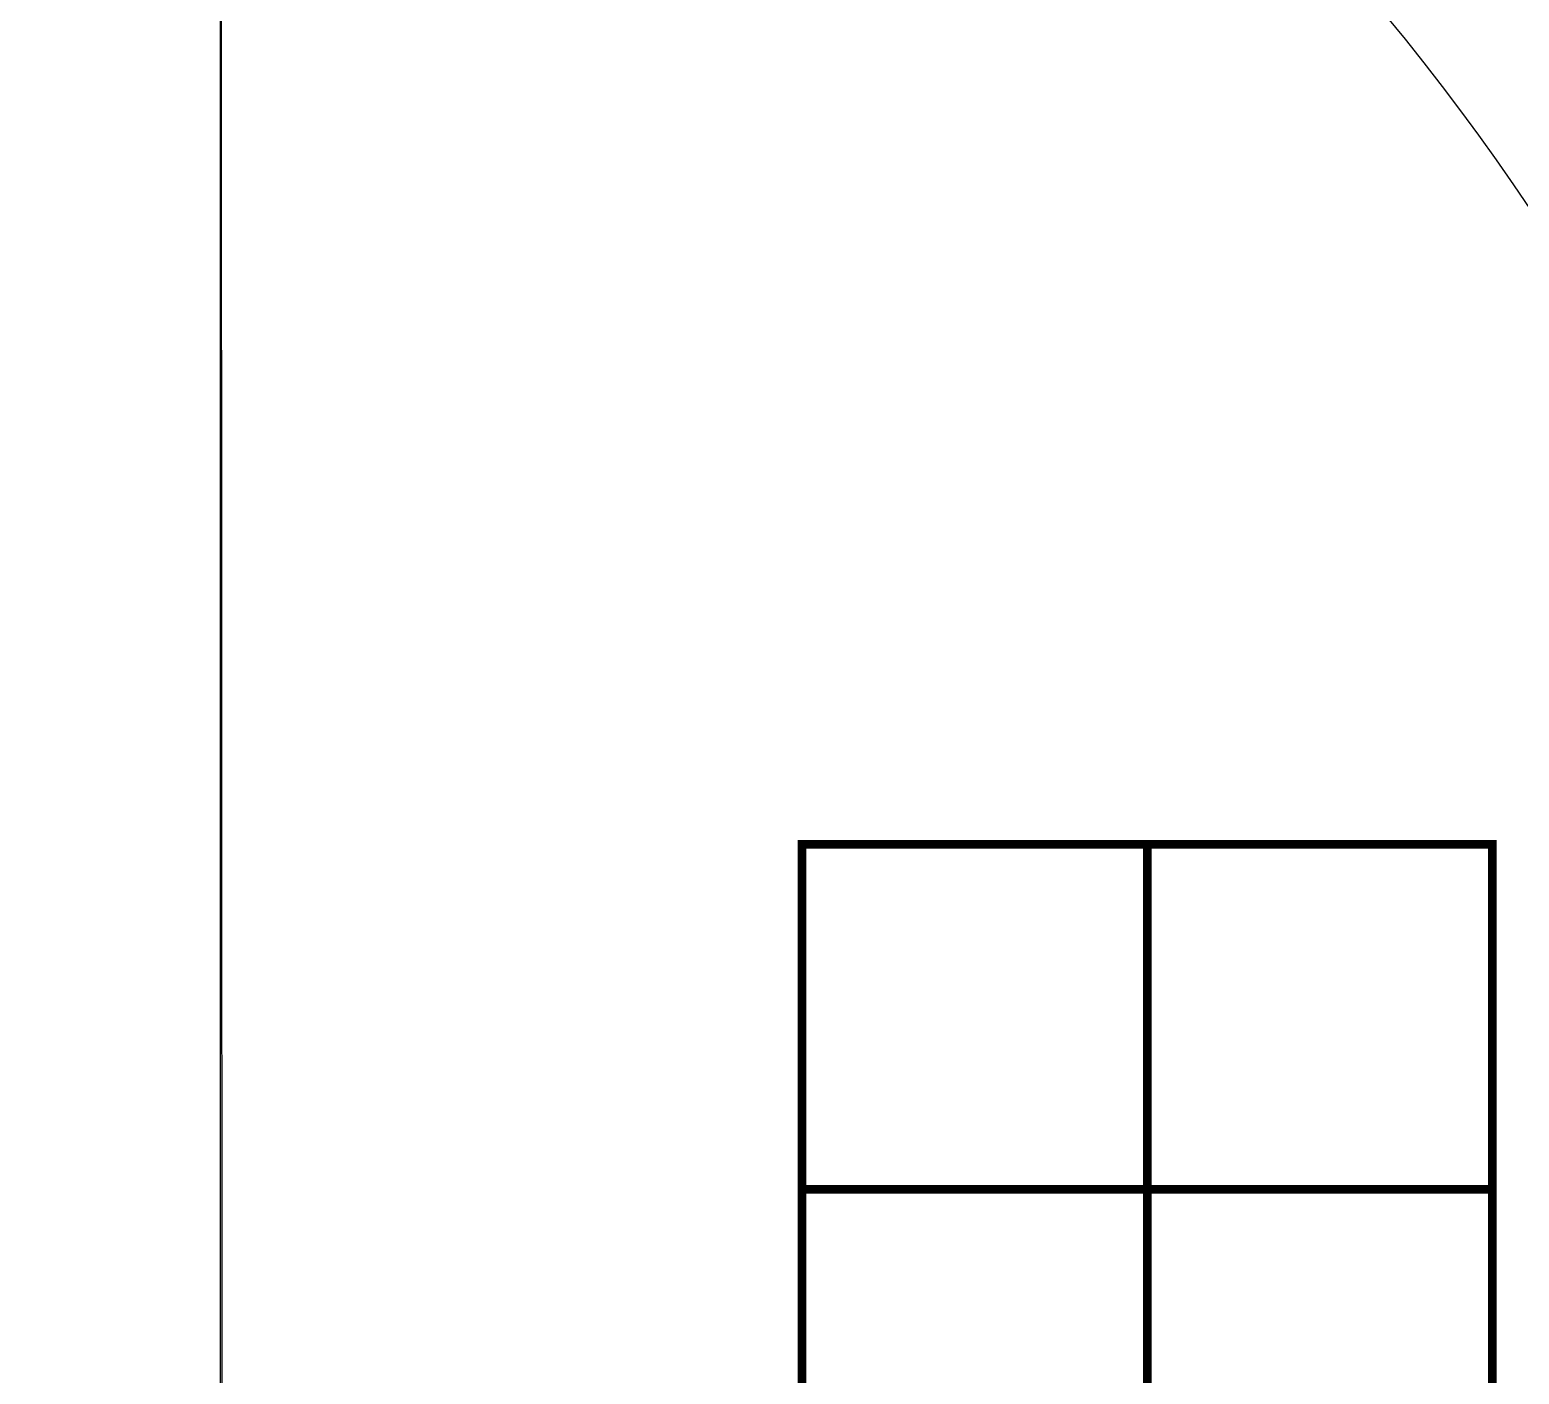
# Model space of a CAD drawing. Header units: millimetres. Extents: x 246416442 to 246896683, y 7418963194 to 7419503218.
# Drawn here: x 246825523 to 246834153, y 7419430275 to 7419438067 of the extents above; entities that cross this region are included whole.
import ezdxf

# ---------------------------------------------------------------- set-up
doc = ezdxf.new("R2010")
doc.units = ezdxf.units.MM
doc.layers.add('L-Hatch Boundary', color=1, linetype='Continuous')
doc.layers.add('L-HS-CONCRETE PATH', color=2, linetype='Continuous')
doc.layers.add('L-X.EP-HANDBALL', color=1, linetype='Continuous', lineweight=5)

# ---------------------------------------------------------------- blocks, each defined once
blk = doc.blocks.new('L-SP-HANDBALL')
at = {"layer": 'L-X.EP-HANDBALL', "ltscale": 0.1, "const_width": 50, "flags": 128}
blk.add_lwpolyline([(2000, 2000), (-2000, 2000), (-2000, -2000), (2000, -2000)], close=True, dxfattribs=at)
for points in [[(0, -2000), (0, 2000)], [(-2000, 0), (2000, 0)]]:
    blk.add_lwpolyline(points, dxfattribs=at)

msp = doc.modelspace()

# ---------------------------------------------------------------- linework, layer by layer
at = {"layer": 'L-Hatch Boundary', "flags": 128}
msp.add_lwpolyline([(246826627.3, 7419246109.8), (246826627.3, 7419455961.5, -0.295449), (246828990.1, 7419459611.1), (246856644.2, 7419472016.7, 0.001052), (246856653.8, 7419472021.1, -0.080977), (246860438.8, 7419473045.4, -0.037521), (246863391.2, 7419473125.1, -0.132876), (246867596.7, 7419471814.6), (246869373.8, 7419475069.8, 0.084126), (246865948.9, 7419476513.1), (246865174.4, 7419475479.5, 0.056362), (246860182.5, 7419475532.2, 0.080977), (246855620.9, 7419474297.7), (246822675, 7419459518.2), (246822627.3, 7419455899.9), (246822627.3, 7419238093.2), (246826627, 7419238089.2)], format="xyb", dxfattribs=at)
at = {"layer": 'L-HS-CONCRETE PATH', "flags": 128}
msp.add_lwpolyline([(246822719, 7419236889.3), (246825089.4, 7419236903, 0.084531), (246826718.8, 7419237306.6), (246826627, 7419454175, -0.294299), (246827801, 7419455996), (246819802, 7419452370, -0.545032), (246822627, 7419450548), (246822719, 7419236889.3)], format="xyb", dxfattribs=at)
at = {"layer": 'L-HS-CONCRETE PATH', "ltscale": 0.5}
msp.add_arc((246822589.1, 7419429232.4), 14000, 341.37598, 73.23544, dxfattribs=at)

# ---------------------------------------------------------------- block references
at = {"layer": 'L-X.EP-HANDBALL'}
msp.add_blockref('L-SP-HANDBALL', (246831997.9, 7419431346.3), dxfattribs=at)

doc.saveas('drawing.dxf')
